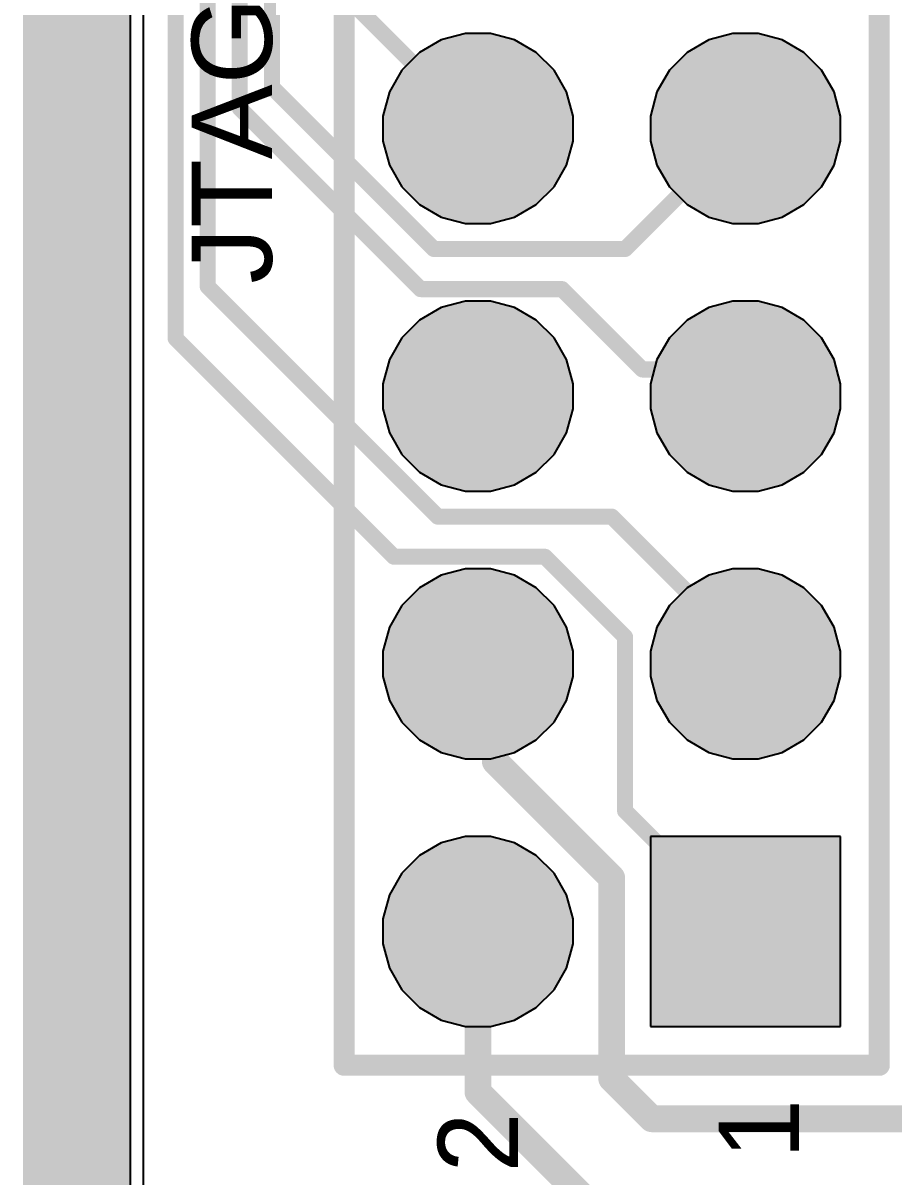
# Model space of a CAD drawing. Header units: millimetres. Extents: x -0.02 to 3.95, y -0.02 to 3.95.
# Drawn here: x -0.02 to 0.3055, y 1.3783 to 1.8094 of the extents above; entities that cross this region are included whole.
import ezdxf

# ---------------------------------------------------------------- set-up
doc = ezdxf.new("R2010")
doc.units = ezdxf.units.MM
doc.header["$MEASUREMENT"] = 0
for name, color, linetype in [('BottomLayer', 5, 'Continuous'), ('BottomSolder', 6, 'Continuous'), ('InternalPlane1', 76, 'Continuous'), ('InternalPlane2', 16, 'Continuous'), ('MultiLayer', 9, 'Continuous'), ('PadHoleLayer', 156, 'Continuous'), ('TopLayer', 1, 'Continuous'), ('TopOverlay', 2, 'Continuous'), ('TopSolder', 216, 'Continuous')]:
    doc.layers.add(name, color=color, linetype=linetype)
doc.styles.add('Arial', font='', dxfattribs={"height": 0.2})
doc.styles.get('Arial').set_extended_font_data('Arial')

# ---------------------------------------------------------------- blocks, each defined once
blk = doc.blocks.new('HDR2X7_83')
at = {"layer": 'BottomLayer'}
h = blk.add_hatch(color=5, dxfattribs=at)
edge = h.paths.add_edge_path()
edge.add_arc((0, 0.1), 0.02953, 0, 360)
h = blk.add_hatch(color=5, dxfattribs=at)
edge = h.paths.add_edge_path()
edge.add_arc((0.1, 0.1), 0.02953, 0, 360)
h = blk.add_hatch(color=5, dxfattribs=at)
edge = h.paths.add_edge_path()
edge.add_arc((0.2, 0.1), 0.02953, 0, 360)
h = blk.add_hatch(color=5, dxfattribs=at)
edge = h.paths.add_edge_path()
edge.add_arc((0.3, 0.1), 0.02953, 0, 360)
blk.add_hatch(color=5, dxfattribs=at).paths.add_polyline_path([(-0.02953, 0.02953), (0.02953, 0.02953), (0.02953, -0.02953), (-0.02953, -0.02953)])
h = blk.add_hatch(color=5, dxfattribs=at)
edge = h.paths.add_edge_path()
edge.add_arc((0.1, 0), 0.02953, 0, 360)
h = blk.add_hatch(color=5, dxfattribs=at)
edge = h.paths.add_edge_path()
edge.add_arc((0.2, 0), 0.02953, 0, 360)
h = blk.add_hatch(color=5, dxfattribs=at)
edge = h.paths.add_edge_path()
edge.add_arc((0.3, 0), 0.02953, 0, 360)
at = {"layer": 'BottomSolder'}
h = blk.add_hatch(color=6, dxfattribs=at)
edge = h.paths.add_edge_path()
edge.add_arc((0, 0.1), 0.03553, 0, 360)
h = blk.add_hatch(color=6, dxfattribs=at)
edge = h.paths.add_edge_path()
edge.add_arc((0.1, 0.1), 0.03553, 0, 360)
h = blk.add_hatch(color=6, dxfattribs=at)
edge = h.paths.add_edge_path()
edge.add_arc((0.2, 0.1), 0.03553, 0, 360)
h = blk.add_hatch(color=6, dxfattribs=at)
edge = h.paths.add_edge_path()
edge.add_arc((0.3, 0.1), 0.03553, 0, 360)
blk.add_hatch(color=6, dxfattribs=at).paths.add_polyline_path([(-0.03553, 0.03553), (0.03553, 0.03553), (0.03553, -0.03553), (-0.03553, -0.03553)])
h = blk.add_hatch(color=6, dxfattribs=at)
edge = h.paths.add_edge_path()
edge.add_arc((0.1, 0), 0.03553, 0, 360)
h = blk.add_hatch(color=6, dxfattribs=at)
edge = h.paths.add_edge_path()
edge.add_arc((0.2, 0), 0.03553, 0, 360)
h = blk.add_hatch(color=6, dxfattribs=at)
edge = h.paths.add_edge_path()
edge.add_arc((0.3, 0), 0.03553, 0, 360)
at = {"layer": 'InternalPlane1'}
h = blk.add_hatch(color=76, dxfattribs=at)
edge = h.paths.add_edge_path()
edge.add_arc((0, 0.1), 0.02372, 0, 360)
h = blk.add_hatch(color=76, dxfattribs=at)
edge = h.paths.add_edge_path()
edge.add_arc((0.1, 0.1), 0.02372, 0, 360)
h = blk.add_hatch(color=76, dxfattribs=at)
edge = h.paths.add_edge_path()
edge.add_arc((0.2, 0.1), 0.02372, 0, 360)
h = blk.add_hatch(color=76, dxfattribs=at)
edge = h.paths.add_edge_path()
edge.add_arc((0.3, 0.1), 0.02372, 0, 360)
h = blk.add_hatch(color=76, dxfattribs=at)
edge = h.paths.add_edge_path()
edge.add_arc((0, 0), 0.02372, 0, 360)
h = blk.add_hatch(color=76, dxfattribs=at)
edge = h.paths.add_edge_path()
edge.add_arc((0.1, 0), 0.02372, 0, 360)
h = blk.add_hatch(color=76, dxfattribs=at)
edge = h.paths.add_edge_path()
edge.add_arc((0.2, 0), 0.02372, 0, 360)
h = blk.add_hatch(color=76, dxfattribs=at)
edge = h.paths.add_edge_path()
edge.add_arc((0.3, 0), 0.02372, 0, 360)
at = {"layer": 'InternalPlane2'}
h = blk.add_hatch(color=16, dxfattribs=at)
edge = h.paths.add_edge_path()
edge.add_arc((0, 0.1), 0.02372, 0, 360)
h = blk.add_hatch(color=16, dxfattribs=at)
edge = h.paths.add_edge_path()
edge.add_arc((0.1, 0.1), 0.02372, 0, 360)
h = blk.add_hatch(color=16, dxfattribs=at)
edge = h.paths.add_edge_path()
edge.add_arc((0.2, 0.1), 0.02372, 0, 360)
h = blk.add_hatch(color=16, dxfattribs=at)
edge = h.paths.add_edge_path()
edge.add_arc((0.3, 0.1), 0.02372, 0, 360)
h = blk.add_hatch(color=16, dxfattribs=at)
edge = h.paths.add_edge_path()
edge.add_arc((0, 0), 0.02372, 0, 360)
h = blk.add_hatch(color=16, dxfattribs=at)
edge = h.paths.add_edge_path()
edge.add_arc((0.1, 0), 0.02372, 0, 360)
h = blk.add_hatch(color=16, dxfattribs=at)
edge = h.paths.add_edge_path()
edge.add_arc((0.2, 0), 0.02372, 0, 360)
h = blk.add_hatch(color=16, dxfattribs=at)
edge = h.paths.add_edge_path()
edge.add_arc((0.3, 0), 0.02372, 0, 360)
at = {"layer": 'MultiLayer'}
h = blk.add_hatch(color=9, dxfattribs=at)
edge = h.paths.add_edge_path()
edge.add_arc((0, 0.1), 0.02953, 0, 360)
h = blk.add_hatch(color=9, dxfattribs=at)
edge = h.paths.add_edge_path()
edge.add_arc((0.1, 0.1), 0.02953, 0, 360)
h = blk.add_hatch(color=9, dxfattribs=at)
edge = h.paths.add_edge_path()
edge.add_arc((0.2, 0.1), 0.02953, 0, 360)
h = blk.add_hatch(color=9, dxfattribs=at)
edge = h.paths.add_edge_path()
edge.add_arc((0.3, 0.1), 0.02953, 0, 360)
blk.add_hatch(color=9, dxfattribs=at).paths.add_polyline_path([(-0.02953, 0.02953), (0.02953, 0.02953), (0.02953, -0.02953), (-0.02953, -0.02953)])
h = blk.add_hatch(color=9, dxfattribs=at)
edge = h.paths.add_edge_path()
edge.add_arc((0.1, 0), 0.02953, 0, 360)
h = blk.add_hatch(color=9, dxfattribs=at)
edge = h.paths.add_edge_path()
edge.add_arc((0.2, 0), 0.02953, 0, 360)
h = blk.add_hatch(color=9, dxfattribs=at)
edge = h.paths.add_edge_path()
edge.add_arc((0.3, 0), 0.02953, 0, 360)
at = {"layer": 'PadHoleLayer'}
h = blk.add_hatch(color=156, dxfattribs=at)
edge = h.paths.add_edge_path()
edge.add_arc((0, 0.1), 0.01772, 0, 360)
h = blk.add_hatch(color=156, dxfattribs=at)
edge = h.paths.add_edge_path()
edge.add_arc((0.1, 0.1), 0.01772, 0, 360)
h = blk.add_hatch(color=156, dxfattribs=at)
edge = h.paths.add_edge_path()
edge.add_arc((0.2, 0.1), 0.01772, 0, 360)
h = blk.add_hatch(color=156, dxfattribs=at)
edge = h.paths.add_edge_path()
edge.add_arc((0.3, 0.1), 0.01772, 0, 360)
h = blk.add_hatch(color=156, dxfattribs=at)
edge = h.paths.add_edge_path()
edge.add_arc((0, 0), 0.01772, 0, 360)
h = blk.add_hatch(color=156, dxfattribs=at)
edge = h.paths.add_edge_path()
edge.add_arc((0.1, 0), 0.01772, 0, 360)
h = blk.add_hatch(color=156, dxfattribs=at)
edge = h.paths.add_edge_path()
edge.add_arc((0.2, 0), 0.01772, 0, 360)
h = blk.add_hatch(color=156, dxfattribs=at)
edge = h.paths.add_edge_path()
edge.add_arc((0.3, 0), 0.01772, 0, 360)
at = {"layer": 'TopLayer'}
h = blk.add_hatch(color=1, dxfattribs=at)
edge = h.paths.add_edge_path()
edge.add_arc((0, 0.1), 0.02953, 0, 360)
h = blk.add_hatch(color=1, dxfattribs=at)
edge = h.paths.add_edge_path()
edge.add_arc((0.1, 0.1), 0.02953, 0, 360)
h = blk.add_hatch(color=1, dxfattribs=at)
edge = h.paths.add_edge_path()
edge.add_arc((0.2, 0.1), 0.02953, 0, 360)
h = blk.add_hatch(color=1, dxfattribs=at)
edge = h.paths.add_edge_path()
edge.add_arc((0.3, 0.1), 0.02953, 0, 360)
blk.add_hatch(color=1, dxfattribs=at).paths.add_polyline_path([(-0.02953, 0.02953), (0.02953, 0.02953), (0.02953, -0.02953), (-0.02953, -0.02953)])
h = blk.add_hatch(color=1, dxfattribs=at)
edge = h.paths.add_edge_path()
edge.add_arc((0.1, 0), 0.02953, 0, 360)
h = blk.add_hatch(color=1, dxfattribs=at)
edge = h.paths.add_edge_path()
edge.add_arc((0.2, 0), 0.02953, 0, 360)
h = blk.add_hatch(color=1, dxfattribs=at)
edge = h.paths.add_edge_path()
edge.add_arc((0.3, 0), 0.02953, 0, 360)
at = {"layer": 'TopSolder'}
h = blk.add_hatch(color=216, dxfattribs=at)
edge = h.paths.add_edge_path()
edge.add_arc((0, 0.1), 0.03553, 0, 360)
h = blk.add_hatch(color=216, dxfattribs=at)
edge = h.paths.add_edge_path()
edge.add_arc((0.1, 0.1), 0.03553, 0, 360)
h = blk.add_hatch(color=216, dxfattribs=at)
edge = h.paths.add_edge_path()
edge.add_arc((0.2, 0.1), 0.03553, 0, 360)
h = blk.add_hatch(color=216, dxfattribs=at)
edge = h.paths.add_edge_path()
edge.add_arc((0.3, 0.1), 0.03553, 0, 360)
blk.add_hatch(color=216, dxfattribs=at).paths.add_polyline_path([(-0.03553, 0.03553), (0.03553, 0.03553), (0.03553, -0.03553), (-0.03553, -0.03553)])
h = blk.add_hatch(color=216, dxfattribs=at)
edge = h.paths.add_edge_path()
edge.add_arc((0.1, 0), 0.03553, 0, 360)
h = blk.add_hatch(color=216, dxfattribs=at)
edge = h.paths.add_edge_path()
edge.add_arc((0.2, 0), 0.03553, 0, 360)
h = blk.add_hatch(color=216, dxfattribs=at)
edge = h.paths.add_edge_path()
edge.add_arc((0.3, 0), 0.03553, 0, 360)
at = {"layer": 'TopOverlay', "const_width": 0.00787}
for points in [[(-0.05, 0.15), (-0.05, -0.05)], [(-0.05, 0.15), (0.65, 0.15)], [(-0.05, -0.05), (0.65, -0.05)]]:
    blk.add_lwpolyline(points, dxfattribs=at)
at = {"layer": 'TopOverlay', "const_width": 0.00394}
for points in [[(-0.05197, 0.15, 1), (-0.04803, 0.15, 1)], [(-0.05197, 0.15, 1), (-0.04803, 0.15, 1)], [(-0.05197, -0.05, 1), (-0.04803, -0.05, 1)], [(-0.05197, -0.05, 1), (-0.04803, -0.05, 1)]]:
    blk.add_lwpolyline(points, format="xyb", close=True, dxfattribs=at)
at = {"layer": 'TopOverlay'}
for s, p in [('2', (-0.09, 0.085)), ('1', (-0.085, -0.02))]:
    blk.add_text(s, height=0.03, dxfattribs=at).set_placement(p)

msp = doc.modelspace()

# ---------------------------------------------------------------- linework, layer by layer
at = {"layer": 'BottomLayer'}
for p, q in [((0.025, 0.295), (0.025, 3.64)), ((0.13629, 1.80311), (0.12819, 1.79843)), ((0.14532, 1.80553), (0.13629, 1.80311)), ((0.15468, 1.80553), (0.14532, 1.80553)), ((0.16371, 1.80311), (0.15468, 1.80553)), ((0.17181, 1.79843), (0.16371, 1.80311)), ((0.23629, 1.80311), (0.22819, 1.79843)), ((0.24532, 1.80553), (0.23629, 1.80311)), ((0.25468, 1.80553), (0.24532, 1.80553)), ((0.26371, 1.80311), (0.25468, 1.80553)), ((0.27181, 1.79843), (0.26371, 1.80311)), ((0.12819, 1.79843), (0.12157, 1.79181)), ((0.17843, 1.79181), (0.17181, 1.79843)), ((0.22819, 1.79843), (0.22157, 1.79181)), ((0.27843, 1.79181), (0.27181, 1.79843)), ((0.12157, 1.79181), (0.11689, 1.78371)), ((0.18311, 1.78371), (0.17843, 1.79181)), ((0.22157, 1.79181), (0.21689, 1.78371)), ((0.28311, 1.78371), (0.27843, 1.79181)), ((0.11689, 1.78371), (0.11447, 1.77468)), ((0.18553, 1.77468), (0.18311, 1.78371)), ((0.21689, 1.78371), (0.21447, 1.77468)), ((0.28553, 1.77468), (0.28311, 1.78371)), ((0.11447, 1.77468), (0.11447, 1.76532)), ((0.18553, 1.76532), (0.18553, 1.77468)), ((0.21447, 1.77468), (0.21447, 1.76532)), ((0.28553, 1.76532), (0.28553, 1.77468)), ((0.11447, 1.76532), (0.11689, 1.75629)), ((0.18311, 1.75629), (0.18553, 1.76532)), ((0.21447, 1.76532), (0.21689, 1.75629)), ((0.28311, 1.75629), (0.28553, 1.76532)), ((0.11689, 1.75629), (0.12157, 1.74819)), ((0.17843, 1.74819), (0.18311, 1.75629)), ((0.21689, 1.75629), (0.22157, 1.74819)), ((0.27843, 1.74819), (0.28311, 1.75629)), ((0.12157, 1.74819), (0.12819, 1.74157)), ((0.17181, 1.74157), (0.17843, 1.74819)), ((0.22157, 1.74819), (0.22819, 1.74157)), ((0.27181, 1.74157), (0.27843, 1.74819)), ((0.12819, 1.74157), (0.13629, 1.73689)), ((0.16371, 1.73689), (0.17181, 1.74157)), ((0.22819, 1.74157), (0.23629, 1.73689)), ((0.26371, 1.73689), (0.27181, 1.74157)), ((0.13629, 1.73689), (0.14532, 1.73447)), ((0.14532, 1.73447), (0.15468, 1.73447)), ((0.15468, 1.73447), (0.16371, 1.73689)), ((0.23629, 1.73689), (0.24532, 1.73447)), ((0.24532, 1.73447), (0.25468, 1.73447)), ((0.25468, 1.73447), (0.26371, 1.73689)), ((0.13629, 1.70311), (0.12819, 1.69843)), ((0.14532, 1.70553), (0.13629, 1.70311)), ((0.15468, 1.70553), (0.14532, 1.70553)), ((0.16371, 1.70311), (0.15468, 1.70553)), ((0.17181, 1.69843), (0.16371, 1.70311)), ((0.23629, 1.70311), (0.22819, 1.69843)), ((0.24532, 1.70553), (0.23629, 1.70311)), ((0.25468, 1.70553), (0.24532, 1.70553)), ((0.26371, 1.70311), (0.25468, 1.70553)), ((0.27181, 1.69843), (0.26371, 1.70311)), ((0.12819, 1.69843), (0.12157, 1.69181)), ((0.17843, 1.69181), (0.17181, 1.69843)), ((0.22819, 1.69843), (0.22157, 1.69181)), ((0.27843, 1.69181), (0.27181, 1.69843)), ((0.12157, 1.69181), (0.11689, 1.68371)), ((0.18311, 1.68371), (0.17843, 1.69181)), ((0.22157, 1.69181), (0.21689, 1.68371)), ((0.28311, 1.68371), (0.27843, 1.69181)), ((0.11689, 1.68371), (0.11447, 1.67468)), ((0.18553, 1.67468), (0.18311, 1.68371)), ((0.21689, 1.68371), (0.21447, 1.67468)), ((0.28553, 1.67468), (0.28311, 1.68371)), ((0.11447, 1.67468), (0.11447, 1.66532)), ((0.18553, 1.66532), (0.18553, 1.67468)), ((0.21447, 1.67468), (0.21447, 1.66532)), ((0.28553, 1.66532), (0.28553, 1.67468)), ((0.11447, 1.66532), (0.11689, 1.65629)), ((0.18311, 1.65629), (0.18553, 1.66532)), ((0.21447, 1.66532), (0.21689, 1.65629)), ((0.28311, 1.65629), (0.28553, 1.66532)), ((0.11689, 1.65629), (0.12157, 1.64819)), ((0.17843, 1.64819), (0.18311, 1.65629)), ((0.21689, 1.65629), (0.22157, 1.64819)), ((0.27843, 1.64819), (0.28311, 1.65629)), ((0.12157, 1.64819), (0.12819, 1.64157)), ((0.17181, 1.64157), (0.17843, 1.64819)), ((0.22157, 1.64819), (0.22819, 1.64157)), ((0.27181, 1.64157), (0.27843, 1.64819)), ((0.12819, 1.64157), (0.13629, 1.63689)), ((0.16371, 1.63689), (0.17181, 1.64157)), ((0.22819, 1.64157), (0.23629, 1.63689)), ((0.26371, 1.63689), (0.27181, 1.64157)), ((0.13629, 1.63689), (0.14532, 1.63447)), ((0.14532, 1.63447), (0.15468, 1.63447)), ((0.15468, 1.63447), (0.16371, 1.63689)), ((0.23629, 1.63689), (0.24532, 1.63447)), ((0.24532, 1.63447), (0.25468, 1.63447)), ((0.25468, 1.63447), (0.26371, 1.63689)), ((0.14532, 1.60553), (0.13629, 1.60311)), ((0.15468, 1.60553), (0.14532, 1.60553)), ((0.16371, 1.60311), (0.15468, 1.60553)), ((0.24532, 1.60553), (0.23629, 1.60311)), ((0.25468, 1.60553), (0.24532, 1.60553)), ((0.26371, 1.60311), (0.25468, 1.60553)), ((0.13629, 1.60311), (0.12819, 1.59843)), ((0.17181, 1.59843), (0.16371, 1.60311)), ((0.23629, 1.60311), (0.22819, 1.59843)), ((0.27181, 1.59843), (0.26371, 1.60311)), ((0.12819, 1.59843), (0.12157, 1.59181)), ((0.17843, 1.59181), (0.17181, 1.59843)), ((0.22819, 1.59843), (0.22157, 1.59181)), ((0.27843, 1.59181), (0.27181, 1.59843)), ((0.12157, 1.59181), (0.11689, 1.58371)), ((0.18311, 1.58371), (0.17843, 1.59181)), ((0.22157, 1.59181), (0.21689, 1.58371)), ((0.28311, 1.58371), (0.27843, 1.59181)), ((0.11689, 1.58371), (0.11447, 1.57468)), ((0.18553, 1.57468), (0.18311, 1.58371)), ((0.21689, 1.58371), (0.21447, 1.57468)), ((0.28553, 1.57468), (0.28311, 1.58371)), ((0.11447, 1.57468), (0.11447, 1.56532)), ((0.18553, 1.56532), (0.18553, 1.57468)), ((0.21447, 1.57468), (0.21447, 1.56532)), ((0.28553, 1.56532), (0.28553, 1.57468)), ((0.11447, 1.56532), (0.11689, 1.55629)), ((0.18311, 1.55629), (0.18553, 1.56532)), ((0.21447, 1.56532), (0.21689, 1.55629)), ((0.28311, 1.55629), (0.28553, 1.56532)), ((0.11689, 1.55629), (0.12157, 1.54819)), ((0.17843, 1.54819), (0.18311, 1.55629)), ((0.21689, 1.55629), (0.22157, 1.54819)), ((0.27843, 1.54819), (0.28311, 1.55629)), ((0.12157, 1.54819), (0.12819, 1.54157)), ((0.17181, 1.54157), (0.17843, 1.54819)), ((0.22157, 1.54819), (0.22819, 1.54157)), ((0.27181, 1.54157), (0.27843, 1.54819)), ((0.12819, 1.54157), (0.13629, 1.53689)), ((0.16371, 1.53689), (0.17181, 1.54157)), ((0.22819, 1.54157), (0.23629, 1.53689)), ((0.26371, 1.53689), (0.27181, 1.54157)), ((0.13629, 1.53689), (0.14532, 1.53447)), ((0.15468, 1.53447), (0.16371, 1.53689)), ((0.23629, 1.53689), (0.24532, 1.53447)), ((0.25468, 1.53447), (0.26371, 1.53689)), ((0.14532, 1.53447), (0.15468, 1.53447)), ((0.24532, 1.53447), (0.25468, 1.53447)), ((0.14532, 1.50553), (0.13629, 1.50311)), ((0.15468, 1.50553), (0.14532, 1.50553)), ((0.16371, 1.50311), (0.15468, 1.50553)), ((0.28553, 1.50553), (0.21447, 1.50553)), ((0.21447, 1.50553), (0.21447, 1.43447)), ((0.28553, 1.43447), (0.28553, 1.50553)), ((0.13629, 1.50311), (0.12819, 1.49843)), ((0.17181, 1.49843), (0.16371, 1.50311)), ((0.12819, 1.49843), (0.12157, 1.49181)), ((0.17843, 1.49181), (0.17181, 1.49843)), ((0.12157, 1.49181), (0.11689, 1.48371)), ((0.18311, 1.48371), (0.17843, 1.49181)), ((0.11689, 1.48371), (0.11447, 1.47468)), ((0.18553, 1.47468), (0.18311, 1.48371)), ((0.11447, 1.47468), (0.11447, 1.46532)), ((0.18553, 1.46532), (0.18553, 1.47468)), ((0.11447, 1.46532), (0.11689, 1.45629)), ((0.18311, 1.45629), (0.18553, 1.46532)), ((0.11689, 1.45629), (0.12157, 1.44819)), ((0.17843, 1.44819), (0.18311, 1.45629)), ((0.12157, 1.44819), (0.12819, 1.44157)), ((0.17181, 1.44157), (0.17843, 1.44819)), ((0.12819, 1.44157), (0.13629, 1.43689)), ((0.16371, 1.43689), (0.17181, 1.44157)), ((0.13629, 1.43689), (0.14532, 1.43447)), ((0.15468, 1.43447), (0.16371, 1.43689)), ((0.14532, 1.43447), (0.15468, 1.43447)), ((0.21447, 1.43447), (0.28553, 1.43447))]:
    msp.add_line(p, q, dxfattribs=at)
at = {"layer": 'InternalPlane1'}
msp.add_line((0.0201, 0.16339), (0.0201, 3.77), dxfattribs=at)
at = {"layer": 'InternalPlane1', "const_width": 0.04}
msp.add_lwpolyline([(0, 0.16339), (0, 3.77)], dxfattribs=at)
at = {"layer": 'InternalPlane2'}
msp.add_line((0.0201, 1.07009), (0.0201, 3.77), dxfattribs=at)
at = {"layer": 'InternalPlane2', "const_width": 0.04}
msp.add_lwpolyline([(0, 0.16339), (0, 3.77)], dxfattribs=at)
at = {"layer": 'TopLayer'}
for points, const_width in [([(0.037, 1.69163), (0.037, 2.10488)], 0.006), ([(0.049, 1.711), (0.049, 2.09991)], 0.006), ([(0.061, 1.77757), (0.061, 2.09494)], 0.006), ([(0.073, 1.78554), (0.073, 2.08997)], 0.006), ([(0.085, 1.835), (0.15, 1.77)], 0.006), ([(0.073, 1.78554), (0.13354, 1.725)], 0.006), ([(0.061, 1.77757), (0.12857, 1.71)], 0.006), ([(0.205, 1.725), (0.25, 1.77)], 0.006), ([(0.13354, 1.725), (0.205, 1.725)], 0.006), ([(0.049, 1.711), (0.135, 1.625)], 0.006), ([(0.12857, 1.71), (0.18146, 1.71)], 0.006), ([(0.18146, 1.71), (0.21147, 1.67998)], 0.006), ([(0.037, 1.69163), (0.11863, 1.61)], 0.006), ([(0.21147, 1.67998), (0.24002, 1.67998)], 0.006), ([(0.24002, 1.67998), (0.25, 1.67)], 0.006), ([(0.135, 1.625), (0.2, 1.625)], 0.006), ([(0.2, 1.625), (0.25, 1.575)], 0.006), ([(0.11863, 1.61), (0.175, 1.61)], 0.006), ([(0.175, 1.61), (0.205, 1.58)], 0.006), ([(0.205, 1.515), (0.205, 1.58)], 0.006), ([(0.25, 1.57), (0.25, 1.575)], 0.006), ([(0.15, 1.57), (0.15649, 1.56351)], 0.01), ([(0.15649, 1.53351), (0.15649, 1.56351)], 0.01), ([(0.15649, 1.53351), (0.2, 1.49)], 0.01), ([(0.205, 1.515), (0.25, 1.47)], 0.006), ([(0.2, 1.415), (0.2, 1.49)], 0.01), ([(0.15, 1.41), (0.15, 1.47)], 0.01), ([(0.2, 1.415), (0.215, 1.4)], 0.01), ([(0.15, 1.41), (0.19, 1.37)], 0.01), ([(0.215, 1.4), (0.325, 1.4)], 0.01)]:
    msp.add_lwpolyline(points, dxfattribs=dict(at, const_width=const_width))
for points, const_width in [([(0.0715, 1.78554, 1), (0.0745, 1.78554, 1)], 0.003), ([(0.0715, 1.78554, 1), (0.0745, 1.78554, 1)], 0.003), ([(0.0595, 1.77757, 1), (0.0625, 1.77757, 1)], 0.003), ([(0.0595, 1.77757, 1), (0.0625, 1.77757, 1)], 0.003), ([(0.1485, 1.77, 1), (0.1515, 1.77, 1)], 0.003), ([(0.2485, 1.77, 1), (0.2515, 1.77, 1)], 0.003), ([(0.13204, 1.725, 1), (0.13504, 1.725, 1)], 0.003), ([(0.13204, 1.725, 1), (0.13504, 1.725, 1)], 0.003), ([(0.2035, 1.725, 1), (0.2065, 1.725, 1)], 0.003), ([(0.2035, 1.725, 1), (0.2065, 1.725, 1)], 0.003), ([(0.0475, 1.711, 1), (0.0505, 1.711, 1)], 0.003), ([(0.0475, 1.711, 1), (0.0505, 1.711, 1)], 0.003), ([(0.12707, 1.71, 1), (0.13007, 1.71, 1)], 0.003), ([(0.12707, 1.71, 1), (0.13007, 1.71, 1)], 0.003), ([(0.17996, 1.71, 1), (0.18296, 1.71, 1)], 0.003), ([(0.17996, 1.71, 1), (0.18296, 1.71, 1)], 0.003), ([(0.0355, 1.69163, 1), (0.0385, 1.69163, 1)], 0.003), ([(0.0355, 1.69163, 1), (0.0385, 1.69163, 1)], 0.003), ([(0.20997, 1.67998, 1), (0.21297, 1.67998, 1)], 0.003), ([(0.20997, 1.67998, 1), (0.21297, 1.67998, 1)], 0.003), ([(0.23852, 1.67998, 1), (0.24152, 1.67998, 1)], 0.003), ([(0.23852, 1.67998, 1), (0.24152, 1.67998, 1)], 0.003), ([(0.2485, 1.67, 1), (0.2515, 1.67, 1)], 0.003), ([(0.1335, 1.625, 1), (0.1365, 1.625, 1)], 0.003), ([(0.1335, 1.625, 1), (0.1365, 1.625, 1)], 0.003), ([(0.1985, 1.625, 1), (0.2015, 1.625, 1)], 0.003), ([(0.1985, 1.625, 1), (0.2015, 1.625, 1)], 0.003), ([(0.11713, 1.61, 1), (0.12013, 1.61, 1)], 0.003), ([(0.11713, 1.61, 1), (0.12013, 1.61, 1)], 0.003), ([(0.1735, 1.61, 1), (0.1765, 1.61, 1)], 0.003), ([(0.1735, 1.61, 1), (0.1765, 1.61, 1)], 0.003), ([(0.2035, 1.58, 1), (0.2065, 1.58, 1)], 0.003), ([(0.2035, 1.58, 1), (0.2065, 1.58, 1)], 0.003), ([(0.2485, 1.575, 1), (0.2515, 1.575, 1)], 0.003), ([(0.2485, 1.575, 1), (0.2515, 1.575, 1)], 0.003), ([(0.1475, 1.57, 1), (0.1525, 1.57, 1)], 0.005), ([(0.2485, 1.57, 1), (0.2515, 1.57, 1)], 0.003), ([(0.15399, 1.56351, 1), (0.15899, 1.56351, 1)], 0.005), ([(0.15399, 1.56351, 1), (0.15899, 1.56351, 1)], 0.005), ([(0.15399, 1.53351, 1), (0.15899, 1.53351, 1)], 0.005), ([(0.15399, 1.53351, 1), (0.15899, 1.53351, 1)], 0.005), ([(0.2035, 1.515, 1), (0.2065, 1.515, 1)], 0.003), ([(0.2035, 1.515, 1), (0.2065, 1.515, 1)], 0.003), ([(0.1975, 1.49, 1), (0.2025, 1.49, 1)], 0.005), ([(0.1975, 1.49, 1), (0.2025, 1.49, 1)], 0.005), ([(0.1475, 1.47, 1), (0.1525, 1.47, 1)], 0.005), ([(0.2485, 1.47, 1), (0.2515, 1.47, 1)], 0.003), ([(0.1975, 1.415, 1), (0.2025, 1.415, 1)], 0.005), ([(0.1975, 1.415, 1), (0.2025, 1.415, 1)], 0.005), ([(0.1475, 1.41, 1), (0.1525, 1.41, 1)], 0.005), ([(0.1475, 1.41, 1), (0.1525, 1.41, 1)], 0.005), ([(0.2125, 1.4, 1), (0.2175, 1.4, 1)], 0.005), ([(0.2125, 1.4, 1), (0.2175, 1.4, 1)], 0.005)]:
    msp.add_lwpolyline(points, format="xyb", close=True, dxfattribs=dict(at, const_width=const_width))

# ---------------------------------------------------------------- block references
at = {"rotation": 90}
msp.add_blockref('HDR2X7_83', (0.25, 1.47), dxfattribs=at)

# ---------------------------------------------------------------- texts
at = {"layer": 'TopOverlay', "style": 'Arial'}
msp.add_text('JTAG', height=0.03, rotation=90, dxfattribs=at).set_placement((0.073, 1.712))

doc.saveas('drawing.dxf')
